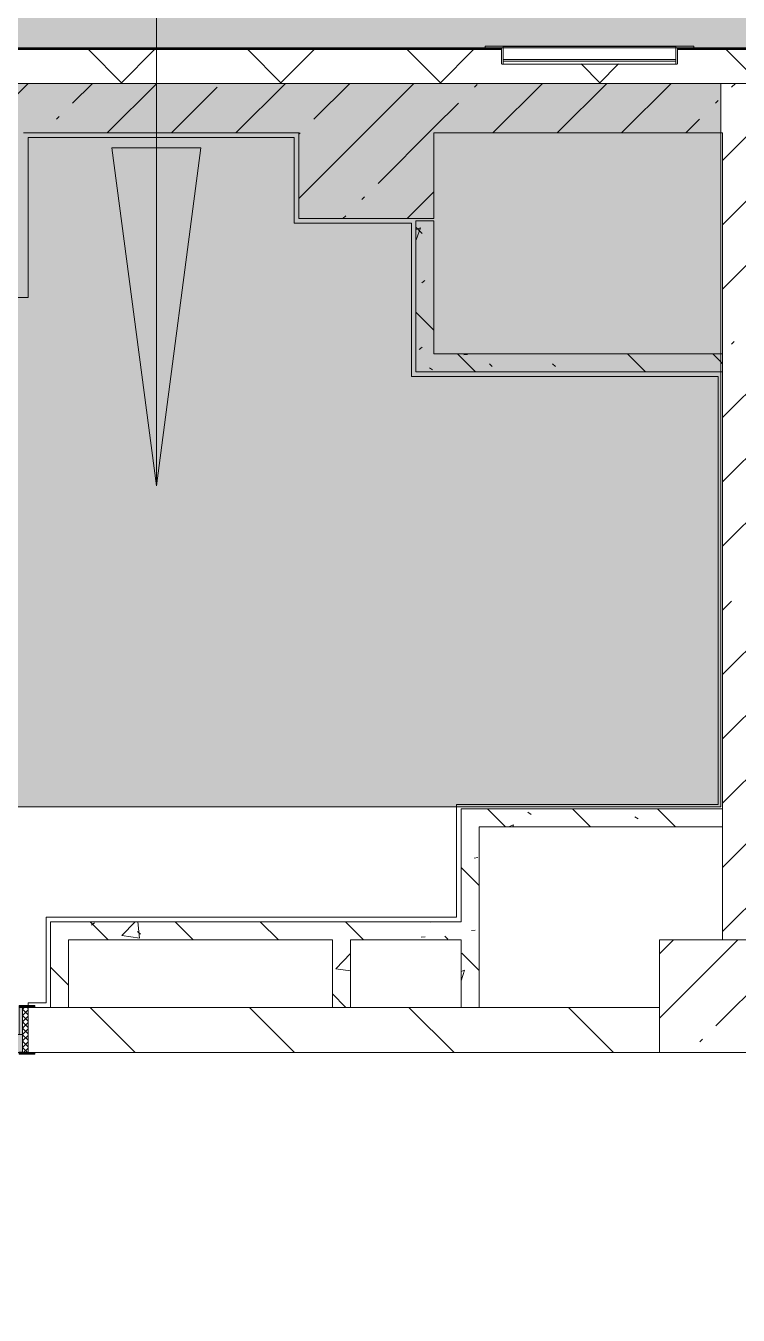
# Model space of a CAD drawing. Header units: millimetres. Extents: x 63482 to 319368, y -8553 to 29000.
# Drawn here: x 151689 to 154848, y 9735 to 15455 of the extents above; entities that cross this region are included whole.
import ezdxf

# ---------------------------------------------------------------- set-up
doc = ezdxf.new("R2010")
doc.units = ezdxf.units.MM
for name, color, linetype, lineweight in [('A-DETL', 7, 'Continuous', 5), ('A-GENM-3', 7, 'Continuous', 5), ('A-WALL', 7, 'Continuous', 9), ('A-WALL-4', 7, 'Continuous', 5), ('I-WALL-2', 7, 'Continuous', 5), ('S-COLS', 7, 'Continuous', 5)]:
    doc.layers.add(name, color=color, linetype=linetype, lineweight=lineweight)
doc.layers.add('A-DETL-GENF-2', color=7, linetype='Continuous', lineweight=9, true_color=0xd4d4d4, transparency=0.4)
doc.layers.add('A-DETL-GENF-3', color=7, linetype='Continuous', lineweight=9, true_color=0x4994b4, transparency=0.4)
for name, color, linetype, lineweight, true_color in [('A-DOOR-3', 7, 'Continuous', 5, 0xaaaaaa), ('A-DOOR-4', 7, 'Continuous', 5, 0xe2e2e2), ('A-DOOR-FRAM-2', 7, 'Continuous', 5, 0xe2e2e2), ('A-DOOR-FRAM-3', 7, 'Continuous', 5, 0xaaaaaa), ('A-FLOR-2', 7, 'Continuous', 5, 0xaaaaaa), ('A-FLOR-3', 7, 'Continuous', 5, 0x6f9cb0), ('A-GENM-4', 7, 'Continuous', 5, 0x7f7f7f), ('A-WALL-5', 7, 'Continuous', 5, 0x2b586c), ('A-WALL-6', 7, 'Continuous', 9, 0x2b586c), ('A-WALL-7', 7, 'Continuous', 5, 0x7f7f7f), ('G-ANNO-TEXT-1', 7, 'Continuous', 9, 0x3c3c3c), ('I-WALL-3', 7, 'Continuous', 5, 0x2b586c), ('I-WALL-4', 7, 'Continuous', 5, 0x787878), ('S-COLS-1', 7, 'Continuous', 5, 0x2b586c)]:
    doc.layers.add(name, color=color, linetype=linetype, lineweight=lineweight, true_color=true_color)
pattern_1 = [(45, (134788.6, 0), (-285.123, 285.123), []), (45, (135073.7, 0), (-285.123, 285.123), [504.031, -100.806, 16.764, -84.042])]
pattern_2 = [(135, (134788.6, 0), (-377.171, -377.171), [533.4, -88.9, 17.78, -88.9]), (135, (134788.6, 376.94), (-377.171, -377.171), []), (50, (134788.6, 0), (637.645, -55.787), [66.675, -733.425]), (355, (134788.6, 0), (-123.35, 668.7), [53.34, -586.74]), (100.451, (134841.7, -4.65), (514.299, 612.908), [56.665, -623.315]), (46.184, (134788.6, 177.8), (948.776, -147.15), [100.012, -1100.137]), (96.636, (134867.7, 165.5), (830.91, 865.997), [84.998, -934.973]), (351.184, (134788.6, 177.8), (830.918, 865.99), [80.01, -880.11]), (21, (134877.5, 133.35), (530.651, -357.928), [66.675, -733.425]), (326, (134877.5, 133.35), (216.308, 644.658), [53.34, -586.74]), (71.451, (134921.7, 103.5), (746.96, 286.724), [56.665, -623.315]), (37.5, (134788.6, 0), (10.8105, 295.9426), [16.764, -562.864, 16.764, -578.866, -588.962]), (37.5, (134788.6, 0), (10.8105, 295.9426), [-1175.258, 16.764, -572.198]), (7.5, (134788.6, 0), (233.869, 350.6318), [16.764, -322.834, 16.764, -549.529, -224.472]), (7.5, (134788.6, 0), (233.869, 350.6318), [-905.891, 16.764, -207.708]), (327.5, (134590.34, 0), (474.5678, -20.0513), [16.764, -205.486, 16.764, -676.656, -920.115]), (327.5, (134590.34, 0), (474.5678, -20.0513), [-915.67, 16.764, -903.351]), (317.5, (134501.44, 0), (518.452, 88.9934), [16.764, -272.161, 16.764, -443.738, -653.415]), (317.5, (134501.44, 0), (518.452, 88.9934), [-749.427, 16.764, -636.651])]

# ---------------------------------------------------------------- blocks, each defined once
blk = doc.blocks.new('110_Дверь_СКБ_1Ст_Внутренняя1 - Д-7_п__950x2100h_Туалет EW30-32897972-Общий план 3 этажа с размещением фрагментов 3_1-3_8')
at = {"layer": 'A-DOOR-3'}
h = blk.add_hatch(dxfattribs=at)
h.set_pattern_fill('FP_54', color=256, style=0, pattern_type=2)
h.set_pattern_definition([(135, (1826.41, 164.685), (-14.14214, -14.14214), []), (225, (1826.41, 164.685), (14.14214, -14.14214), [])])
h.paths.add_polyline_path([(487.5, 100), (462.5, 100), (462.5, -100), (487.5, -100), (487.5, 28.7)])
at = {"layer": 'A-DOOR-4'}
h = blk.add_hatch(color=256, dxfattribs=at)
h.paths.add_polyline_path([(462.5, 100), (437.5, 100), (437.5, 60), (427.5, 60), (427.5, 20), (462.5, 20), (462.5, 28.7)])
h.paths.add_polyline_path([(-437.5, 100), (-437.5, 20), (-402.5, 20), (-402.5, 60), (-412.5, 60), (-412.5, 100)])
at = {"layer": 'A-DOOR-FRAM-2'}
for points in [[(-412.5, 950), (-412.5, 100), (-372.5, 100), (-372.5, 950)], [(-492.5, 108), (-492.5, 100), (-422.5, 100), (-422.5, 108)], [(517.5, 108), (447.5, 108), (447.5, 100), (517.5, 100)], [(-422.5, 20), (-437.5, 20), (-437.5, -100), (-422.5, -100)], [(462.5, 20), (447.5, 20), (447.5, -100), (462.5, -100)], [(-492.5, -100), (-492.5, -108), (-422.5, -108), (-422.5, -100)], [(447.5, -100), (447.5, -108), (517.5, -108), (517.5, -100)]]:
    blk.add_hatch(color=256, dxfattribs=at).paths.add_polyline_path(points)
at = {"layer": 'A-DOOR-FRAM-3'}
h = blk.add_hatch(dxfattribs=at)
h.set_pattern_fill('FP_55', color=256, style=0, pattern_type=2)
h.set_pattern_definition([(45, (-296.384, 164.685), (-14.1421, 14.1421), []), (135, (-296.384, 164.685), (-14.1421, -14.1421), [])])
h.paths.add_polyline_path([(-437.5, 100), (-462.5, 100), (-462.5, -100), (-437.5, -100), (-437.5, 28.7)])
at = {"layer": 'A-DOOR-3'}
for p, q in [((-412.5, 950), (-412.5, 100)), ((-372.5, 950), (-412.5, 950)), ((-372.5, 100), (-372.5, 950)), ((-412.5, 100), (-372.5, 100))]:
    blk.add_line(p, q, dxfattribs=at)
blk.add_arc((-412.5, 100), 850, 360, 90, dxfattribs=at)
at = {"layer": 'A-DOOR-FRAM-3'}
for p, q in [((-422.5, 108), (-492.5, 108)), ((-492.5, 108), (-492.5, 100)), ((-492.5, 100), (-422.5, 100)), ((-437.5, 100), (-462.5, 100)), ((-462.5, 100), (-462.5, -100)), ((-412.5, 100), (-437.5, 100)), ((-437.5, 100), (-437.5, 20)), ((-437.5, -100), (-437.5, 100)), ((-422.5, 100), (-437.5, 100)), ((-437.5, 100), (-437.5, 99)), ((-437.5, 99), (-422.5, 99)), ((-422.5, 100), (-422.5, 108)), ((-422.5, 99), (-422.5, 100)), ((-412.5, 60), (-412.5, 100)), ((-402.5, 60), (-412.5, 60)), ((-402.5, 20), (-402.5, 60)), ((437.5, 60), (427.5, 60)), ((427.5, 60), (427.5, 20)), ((437.5, 100), (437.5, 60)), ((462.5, 100), (437.5, 100)), ((517.5, 108), (447.5, 108)), ((447.5, 108), (447.5, 100)), ((462.5, 100), (447.5, 100)), ((447.5, 100), (447.5, 99)), ((447.5, 100), (517.5, 100)), ((447.5, 99), (462.5, 99)), ((462.5, 20), (462.5, 100)), ((487.5, 100), (462.5, 100)), ((462.5, 100), (462.5, -100)), ((462.5, 99), (462.5, 100)), ((487.5, -100), (487.5, 100)), ((517.5, 100), (517.5, 108)), ((-437.5, 20), (-402.5, 20)), ((-422.5, 20), (-437.5, 20)), ((-437.5, 20), (-437.5, -100)), ((-422.5, -100), (-422.5, 20)), ((427.5, 20), (462.5, 20)), ((462.5, 20), (447.5, 20)), ((447.5, 20), (447.5, -100)), ((462.5, -100), (462.5, 20)), ((-422.5, -100), (-492.5, -100)), ((-492.5, -100), (-492.5, -108)), ((-492.5, -108), (-422.5, -108)), ((-462.5, -100), (-437.5, -100)), ((-437.5, -100), (-422.5, -100)), ((-422.5, -108), (-422.5, -100)), ((447.5, -100), (462.5, -100)), ((517.5, -100), (447.5, -100)), ((447.5, -100), (447.5, -108)), ((447.5, -108), (517.5, -108)), ((462.5, -100), (487.5, -100)), ((517.5, -108), (517.5, -100))]:
    blk.add_line(p, q, dxfattribs=at)
blk = doc.blocks.new('BSC_Колонна _Прямоугольная - 500х500-V99-Общий план 3 этажа с размещением фрагментов 3_1-3_8')
at = {"layer": 'S-COLS'}
h = blk.add_hatch(dxfattribs=at)
h.set_pattern_fill('FP_81', color=256, style=0, pattern_type=2)
h.set_pattern_definition([(45, (-19960, -11150), (-285.123, 285.123), []), (45, (-19674.88, -11150), (-285.123, 285.123), [504.031, -100.806, 16.764, -84.042])])
h.paths.add_polyline_path([(-250, -250), (250, -250), (250, 250), (-250, 250)])
for p, q in [((250, 250), (-250, 250)), ((-250, 250), (-250, -250)), ((250, -250), (250, 250)), ((-250, -250), (250, -250))]:
    blk.add_line(p, q, dxfattribs=at)
blk = doc.blocks.new('Полоса с поворотом - Полоса с поворотом-23831104-Общий план 3 этажа с размещением фрагментов 3_1-3_8')
at = {"layer": 'A-GENM-3'}
for p, q in [((19783, 15306.4), (19017, 15306.4)), ((19017, 15297.9), (19783, 15297.9))]:
    blk.add_line(p, q, dxfattribs=at)
at = {"layer": 'A-GENM-4'}
blk.add_line((19017, 15363), (19783, 15363), dxfattribs=at)
blk = doc.blocks.new('Уголок вложенный - Уголок вложенный-23831105-Общий план 3 этажа с размещением фрагментов 3_1-3_8')
at = {"layer": 'A-GENM-3'}
for p, q in [((29237, 15288), (29237, 15349)), ((29244, 15358), (29244, 15285)), ((29244, 15285), (29240, 15285))]:
    blk.add_line(p, q, dxfattribs=at)
at = {"layer": 'A-GENM-3', "flags": 128}
for points in [[(29237, 15349), (29236.8, 15351), (29236.1, 15352.9), (29235, 15354.6), (29233.6, 15356), (29231.9, 15357.1), (29230, 15357.8), (29228, 15358)], [(29240, 15285), (29239.3, 15285.1), (29238.7, 15285.3), (29238.1, 15285.7), (29237.7, 15286.1), (29237.3, 15286.7), (29237.1, 15287.3), (29237, 15288)]]:
    blk.add_lwpolyline(points, dxfattribs=at)
at = {"layer": 'A-GENM-4'}
for p, q in [((29164, 15365), (29244, 15365)), ((29164, 15361), (29164, 15365)), ((29228, 15358), (29167, 15358)), ((29244, 15365), (29244, 15358))]:
    blk.add_line(p, q, dxfattribs=at)
at = {"layer": 'A-GENM-4', "flags": 128}
blk.add_lwpolyline([(29167, 15358), (29166.3, 15358.1), (29165.7, 15358.3), (29165.1, 15358.7), (29164.7, 15359.1), (29164.3, 15359.7), (29164.1, 15360.3), (29164, 15361)], dxfattribs=at)
blk = doc.blocks.new('Уголок вложенный - Уголок вложенный-V162-Общий план 3 этажа с размещением фрагментов 3_1-3_8')
at = {"layer": 'A-GENM-3'}
for p, q in [((30010, 15285), (30010, 15358)), ((30017, 15349), (30017, 15288)), ((30014, 15285), (30010, 15285))]:
    blk.add_line(p, q, dxfattribs=at)
at = {"layer": 'A-GENM-3', "flags": 128}
for points in [[(30026, 15358), (30024, 15357.8), (30022.1, 15357.1), (30020.4, 15356), (30019, 15354.6), (30017.9, 15352.9), (30017.2, 15351), (30017, 15349)], [(30017, 15288), (30016.9, 15287.3), (30016.7, 15286.7), (30016.3, 15286.1), (30015.9, 15285.7), (30015.3, 15285.3), (30014.7, 15285.1), (30014, 15285)]]:
    blk.add_lwpolyline(points, dxfattribs=at)
at = {"layer": 'A-GENM-4'}
for p, q in [((30010, 15365), (30090, 15365)), ((30010, 15358), (30010, 15365)), ((30087, 15358), (30026, 15358)), ((30090, 15365), (30090, 15361))]:
    blk.add_line(p, q, dxfattribs=at)
at = {"layer": 'A-GENM-4', "flags": 128}
blk.add_lwpolyline([(30090, 15361), (30089.9, 15360.3), (30089.7, 15359.7), (30089.3, 15359.1), (30088.9, 15358.7), (30088.3, 15358.3), (30087.7, 15358.1), (30087, 15358)], dxfattribs=at)
blk = doc.blocks.new('Уголок вложенный - Уголок вложенный-V163-Общий план 3 этажа с размещением фрагментов 3_1-3_8')
at = {"layer": 'A-GENM-3'}
blk.add_line((30010, 15285), (29244, 15285), dxfattribs=at)
at = {"layer": 'A-GENM-3', "flags": 128}
for points in [[(29237, 15349), (29236.8, 15351), (29236.1, 15352.9), (29235, 15354.6), (29233.6, 15356), (29231.9, 15357.1), (29230, 15357.8), (29228, 15358)], [(30026, 15358), (30024, 15357.8), (30022.1, 15357.1), (30020.4, 15356), (30019, 15354.6), (30017.9, 15352.9), (30017.2, 15351), (30017, 15349)]]:
    blk.add_lwpolyline(points, dxfattribs=at)
at = {"layer": 'A-GENM-4'}
blk.add_line((29244, 15365), (30010, 15365), dxfattribs=at)

msp = doc.modelspace()

# ---------------------------------------------------------------- hatches: boundary and pattern name
at = {"layer": 'A-DETL-GENF-2'}
msp.add_hatch(color=256, dxfattribs=at).paths.add_polyline_path([(134338.4, 14774.9), (134520.6, 14774.9), (134520.6, 15358), (173548.6, 15358), (173548.6, 23888.3), (168716.7, 23888.3), (168716.7, 27398.1), (132379.5, 27398.1), (132379.5, 14774.9), (133338.5, 14774.9)])
at = {"layer": 'A-DETL-GENF-3'}
h = msp.add_hatch(color=256, dxfattribs=at)
h.paths.add_polyline_path([(205835.8, -250), (206868.6, -250), (206868.6, 7900), (200198.6, 7900), (200198.6, -250), (205335.8, -250)])
h.paths.add_polyline_path([(250334.1, 5180), (254118.6, 5180), (254118.6, 10600), (246718.6, 10600), (246718.6, 5180)])
h.paths.add_polyline_path([(235334.7, 5180), (236398.6, 5180), (236398.6, 10600), (228998.6, 10600), (228998.6, 5180), (234334.7, 5180)])
h.paths.add_polyline_path([(146338, 6170), (161550.4, 6170), (161550.4, 9503.2), (144448.6, 9503.2), (144448.6, 6170)])
h.paths.add_polyline_path([(186336.5, 6250), (199018.6, 6250), (199018.6, 11900), (170005.7, 11900), (170005.7, 6250), (184336.6, 6250)])
h.paths.add_polyline_path([(154337.7, 11990), (154770.6, 11990), (154770.6, 15200), (148498.8, 15200), (148498.8, 11990), (152337.8, 11990)])
h.paths.add_polyline_path([(244334.3, 13400), (245838.6, 13400), (245838.6, 15610), (244308.6, 15610), (244308.6, 13400)])
h.paths.add_polyline_path([(235588.6, 13400), (235588.6, 17530), (233067.6, 17530), (233067.6, 13400), (235334.7, 13400)])
at = {"layer": 'A-WALL-4'}
h = msp.add_hatch(dxfattribs=at)
h.set_pattern_fill('FP_52', color=256, style=0, pattern_type=2)
h.set_pattern_definition([(45, (134788.6, 0), (-353.5534, 353.5534), []), (135, (134788.6, 0), (-353.5534, -353.5534), [])])
h.paths.add_polyline_path([(176948.6, 15200), (176948.6, 15350), (172598.6, 15350), (172598.6, 15200), (176336.9, 15200)])
h.paths.add_polyline_path([(164789.3, 15200), (166898.6, 15200), (166898.6, 15350), (164805.6, 15349), (164805.6, 15288), (164798.6, 15285), (164025.6, 15288), (164025.6, 15350), (160398.8, 15349), (160398.8, 15288), (160391.8, 15285), (159218.8, 15288), (159218.8, 15350), (154578.6, 15349), (154578.6, 15288), (154571.6, 15285), (153798.6, 15288), (153798.6, 15350), (149571.6, 15349), (149571.6, 15288), (149564.6, 15285), (149391.6, 15288), (149391.4, 15350), (147648.6, 15350), (147648.6, 15200), (164337.3, 15200)])
h.paths.add_polyline_path([(170198.6, 15200), (170198.6, 15350), (169448.6, 15350), (169448.6, 15200)])
h.paths.add_polyline_path([(167837.2, 15200), (168028.6, 15200), (168023.6, 15350), (167798.6, 15350), (167798.6, 15200)])
h.paths.add_polyline_path([(138338.3, 15200), (141548.6, 15200), (141548.6, 15350), (134828.6, 15350), (134828.6, 15293), (134678.6, 15293), (134678.6, 15200), (136338.4, 15200)])
h.paths.add_polyline_path([(142448.6, 15200), (143048.6, 15200), (143048.6, 15350), (142448.6, 15350)])
h.paths.add_polyline_path([(143948.6, 15200), (144548.6, 15200), (144548.6, 15350), (143948.6, 15350)])
h.paths.add_polyline_path([(168548.6, 15200), (168548.6, 15350), (168398.6, 15350), (168398.6, 15200)])
at = {"layer": 'G-ANNO-TEXT-1'}
msp.add_hatch(color=256, dxfattribs=at).paths.add_polyline_path([(152268, 13413.7), (152465.5, 14913.7), (152070.5, 14913.7)])
at = {"layer": 'I-WALL-2'}
h = msp.add_hatch(dxfattribs=at)
h.set_pattern_fill('FP_48', color=256, style=0, pattern_type=2)
h.set_pattern_definition(pattern_1)
h.paths.add_polyline_path([(149678.6, 14980), (152898.8, 14980), (152898.8, 15200), (149098.6, 15200), (149098.6, 14980), (149598.6, 14980)])
h.paths.add_polyline_path([(154770.6, 14980), (154770.6, 15200), (153498.8, 15200), (153498.8, 14980), (154337.7, 14980)])
h = msp.add_hatch(dxfattribs=at)
h.set_pattern_fill('FP_48', color=256, style=0, pattern_type=2)
h.set_pattern_definition(pattern_1)
h.paths.add_polyline_path([(166337.3, 14980), (166898.6, 14980), (166898.6, 15200), (165398.6, 15200), (165398.6, 14980), (165798.6, 14980)])
h.paths.add_polyline_path([(156698.6, 14980), (156698.6, 15200), (154770.6, 15200), (154770.6, 14980), (154998.6, 14980)])
h.paths.add_polyline_path([(157298.6, 14980), (160598.6, 14980), (160598.6, 15200), (157298.6, 15200), (157298.6, 15022.5)])
h.paths.add_polyline_path([(162337.4, 14980), (164798.6, 14980), (164798.6, 15200), (161198.6, 15200), (161198.6, 14980)])
h = msp.add_hatch(dxfattribs=at)
h.set_pattern_fill('FP_48', color=256, style=0, pattern_type=2)
h.set_pattern_definition(pattern_1)
h.paths.add_polyline_path([(154998.6, 11400), (154998.6, 14980), (154778.6, 14980), (154778.6, 11400)])
h = msp.add_hatch(dxfattribs=at)
h.set_pattern_fill('FP_51', color=256, style=0, pattern_type=2)
h.set_pattern_definition([(135, (134788.6, 0), (-353.553, -353.553), [])])
h.paths.add_polyline_path([(154498.6, 10900), (154498.6, 11100), (151698.6, 11100), (151698.6, 10900), (154337.7, 10900)])
h.paths.add_polyline_path([(150748.6, 10900), (150748.6, 11100), (150149.6, 11100), (150149.6, 10900), (150718.6, 10900)])
h.paths.add_polyline_path([(149199.6, 10900), (149199.6, 11100), (148998.6, 11100), (148998.6, 10900), (149169.6, 10900)])
at = {"layer": 'I-WALL-4'}
h = msp.add_hatch(dxfattribs=at)
h.set_pattern_fill('FP_58', color=256, style=0, pattern_type=2)
h.set_pattern_definition(pattern_2)
h.paths.add_polyline_path([(153498.8, 13920), (153498.8, 14590), (153418.8, 14590), (153418.8, 13920)])
h = msp.add_hatch(dxfattribs=at)
h.set_pattern_fill('FP_58', color=256, style=0, pattern_type=2)
h.set_pattern_definition(pattern_2)
h.paths.add_polyline_path([(154337.7, 13920), (154770.6, 13920), (154770.6, 14000), (153498.8, 14000), (153498.8, 13920)])
h = msp.add_hatch(dxfattribs=at)
h.set_pattern_fill('FP_58', color=256, style=0, pattern_type=2)
h.set_pattern_definition(pattern_2)
h.paths.add_polyline_path([(154770.6, 13920), (154778.6, 13920), (154778.6, 14000), (154770.6, 14000)])
h = msp.add_hatch(dxfattribs=at)
h.set_pattern_fill('FP_58', color=256, style=0, pattern_type=2)
h.set_pattern_definition(pattern_2)
h.paths.add_polyline_path([(153698.6, 11100), (153698.6, 11981.9), (153618.6, 11981.9), (153618.6, 11100)])
h = msp.add_hatch(dxfattribs=at)
h.set_pattern_fill('FP_58', color=256, style=0, pattern_type=2)
h.set_pattern_definition(pattern_2)
h.paths.add_polyline_path([(154778.6, 11901.9), (154778.6, 11981.9), (153698.6, 11981.9), (153698.6, 11901.9), (154337.7, 11901.9)])
h = msp.add_hatch(dxfattribs=at)
h.set_pattern_fill('FP_58', color=256, style=0, pattern_type=2)
h.set_pattern_definition(pattern_2)
h.paths.add_polyline_path([(151878.6, 11100), (151878.6, 11480), (151798.6, 11480), (151798.6, 11100)])
h = msp.add_hatch(dxfattribs=at)
h.set_pattern_fill('FP_58', color=256, style=0, pattern_type=2)
h.set_pattern_definition(pattern_2)
h.paths.add_polyline_path([(153128.6, 11400), (153618.6, 11400), (153618.6, 11480), (151878.6, 11480), (151878.6, 11400), (153048.6, 11400)])
h = msp.add_hatch(dxfattribs=at)
h.set_pattern_fill('FP_58', color=256, style=0, pattern_type=2)
h.set_pattern_definition(pattern_2)
h.paths.add_polyline_path([(153128.6, 11100), (153128.6, 11400), (153048.6, 11400), (153048.6, 11100)])
at = {"layer": 'S-COLS'}
h = msp.add_hatch(dxfattribs=at)
h.set_pattern_fill('FP_48', color=256, style=0, pattern_type=2)
h.set_pattern_definition(pattern_1)
h.paths.add_polyline_path([(152898.8, 14600), (153498.8, 14600), (153498.8, 15200), (152898.8, 15200), (152898.8, 14980)])

# ---------------------------------------------------------------- linework, layer by layer
at = {"layer": 'A-DETL'}
for p, q in [((134520.6, 15358), (173548.6, 15358)), ((154770.6, 15200), (148498.8, 15200)), ((154770.6, 11990), (154770.6, 15200)), ((148498.8, 11990), (154770.6, 11990))]:
    msp.add_line(p, q, dxfattribs=at)
at = {"layer": 'A-FLOR-2'}
for p, q in [((153598.6, 11500), (153598.6, 12000)), ((151778.6, 11120), (151778.6, 11500)), ((151778.6, 11500), (153598.6, 11500)), ((151698.6, 11108), (151698.6, 11120)), ((151698.6, 11120), (151778.6, 11120))]:
    msp.add_line(p, q, dxfattribs=at)
at = {"layer": 'A-FLOR-3'}
for p, q in [((152878.8, 14960), (151698.6, 14960)), ((151698.6, 14960), (151698.6, 14250)), ((152878.8, 14580), (152878.8, 14960)), ((153398.8, 14580), (152878.8, 14580)), ((153398.8, 13900), (153398.8, 14580)), ((151698.6, 14250), (150678.6, 14250)), ((154758.6, 13900), (153398.8, 13900)), ((154758.6, 12000), (154758.6, 13900)), ((153598.6, 12000), (154758.6, 12000))]:
    msp.add_line(p, q, dxfattribs=at)
at = {"layer": 'A-WALL'}
for p, q in [((153799, 15350), (149571.7, 15350)), ((153800.3, 15353), (149572.5, 15353)), ((159220.6, 15353), (154576.8, 15353)), ((159219.3, 15350), (154578.2, 15350)), ((156698.6, 15200), (153498.8, 15200)), ((154778.6, 13920), (154778.6, 14000)), ((154778.6, 11901.9), (154778.6, 11981.9)), ((151798.6, 11100), (151878.6, 11100)), ((153048.6, 11100), (153128.6, 11100)), ((153618.6, 11100), (153698.6, 11100))]:
    msp.add_line(p, q, dxfattribs=at)
at = {"layer": 'A-WALL-5'}
msp.add_line((149098.6, 15200), (156698.6, 15200), dxfattribs=at)
at = {"layer": 'A-WALL-6'}
msp.add_line((152898.8, 15200), (149098.6, 15200), dxfattribs=at)
at = {"layer": 'A-WALL-7'}
for p, q in [((153728.6, 15358), (149641.6, 15358)), ((153802.5, 15358), (153789.6, 15358)), ((154587.6, 15358), (154574.7, 15358)), ((159148.8, 15358), (154648.6, 15358))]:
    msp.add_line(p, q, dxfattribs=at)
at = {"layer": 'G-ANNO-TEXT-1'}
for p, q in [((152268, 13413.7), (152268, 17294.1)), ((152465.5, 14913.7), (152070.5, 14913.7)), ((152070.5, 14913.7), (152268, 13413.7)), ((152268, 13413.7), (152465.5, 14913.7))]:
    msp.add_line(p, q, dxfattribs=at)
at = {"layer": 'I-WALL-2'}
for p, q in [((154778.6, 14980), (154778.6, 14000)), ((154778.6, 13920), (154778.6, 11981.9)), ((153618.6, 11981.9), (153618.6, 11480)), ((154778.6, 11981.9), (153618.6, 11981.9)), ((153698.6, 11100), (153698.6, 11901.9)), ((153698.6, 11901.9), (154778.6, 11901.9)), ((154778.6, 11901.9), (154778.6, 11400)), ((151798.6, 11480), (151798.6, 11100)), ((153618.6, 11480), (151798.6, 11480)), ((151878.6, 11100), (151878.6, 11400)), ((151878.6, 11400), (153048.6, 11400)), ((153048.6, 11400), (153048.6, 11100)), ((153128.6, 11400), (153618.6, 11400)), ((153128.6, 11100), (153128.6, 11400)), ((153618.6, 11400), (153618.6, 11100)), ((151798.6, 11100), (151728.6, 11100)), ((153048.6, 11100), (151878.6, 11100)), ((153618.6, 11100), (153128.6, 11100)), ((154498.6, 11100), (153698.6, 11100)), ((151728.6, 10900), (154498.6, 10900))]:
    msp.add_line(p, q, dxfattribs=at)
at = {"layer": 'I-WALL-3'}
for p, q in [((151678.6, 14980), (152898.8, 14980)), ((153498.8, 14980), (154778.6, 14980)), ((153418.8, 14590), (153418.8, 13920)), ((153498.8, 14590), (153418.8, 14590)), ((153498.8, 14000), (153498.8, 14590)), ((154778.6, 14000), (153498.8, 14000)), ((153418.8, 13920), (154778.6, 13920))]:
    msp.add_line(p, q, dxfattribs=at)
at = {"layer": 'S-COLS-1'}
for p, q in [((153498.8, 15200), (152898.8, 15200)), ((152898.8, 14980), (152898.8, 14600)), ((153498.8, 14600), (153498.8, 14980)), ((152898.8, 14600), (153498.8, 14600))]:
    msp.add_line(p, q, dxfattribs=at)

# ---------------------------------------------------------------- block references
at = {"layer": 'A-DOOR-3', "rotation": 180}
msp.add_blockref('110_Дверь_СКБ_1Ст_Внутренняя1 - Д-7_п__950x2100h_Туалет EW30-32897972-Общий план 3 этажа с размещением фрагментов 3_1-3_8', (151236.1, 11000), dxfattribs=at)
at = {"layer": 'A-GENM-3'}
for name in ['Уголок вложенный - Уголок вложенный-23831105-Общий план 3 этажа с размещением фрагментов 3_1-3_8', 'Уголок вложенный - Уголок вложенный-V163-Общий план 3 этажа с размещением фрагментов 3_1-3_8', 'Уголок вложенный - Уголок вложенный-V162-Общий план 3 этажа с размещением фрагментов 3_1-3_8']:
    msp.add_blockref(name, (124561.6, 0), dxfattribs=at)
at = {"layer": 'A-GENM-4'}
msp.add_blockref('Полоса с поворотом - Полоса с поворотом-23831104-Общий план 3 этажа с размещением фрагментов 3_1-3_8', (134788.6, 0), dxfattribs=at)
at = {"layer": 'S-COLS'}
msp.add_blockref('BSC_Колонна _Прямоугольная - 500х500-V99-Общий план 3 этажа с размещением фрагментов 3_1-3_8', (154748.6, 11150), dxfattribs=at)

doc.saveas('drawing.dxf')
